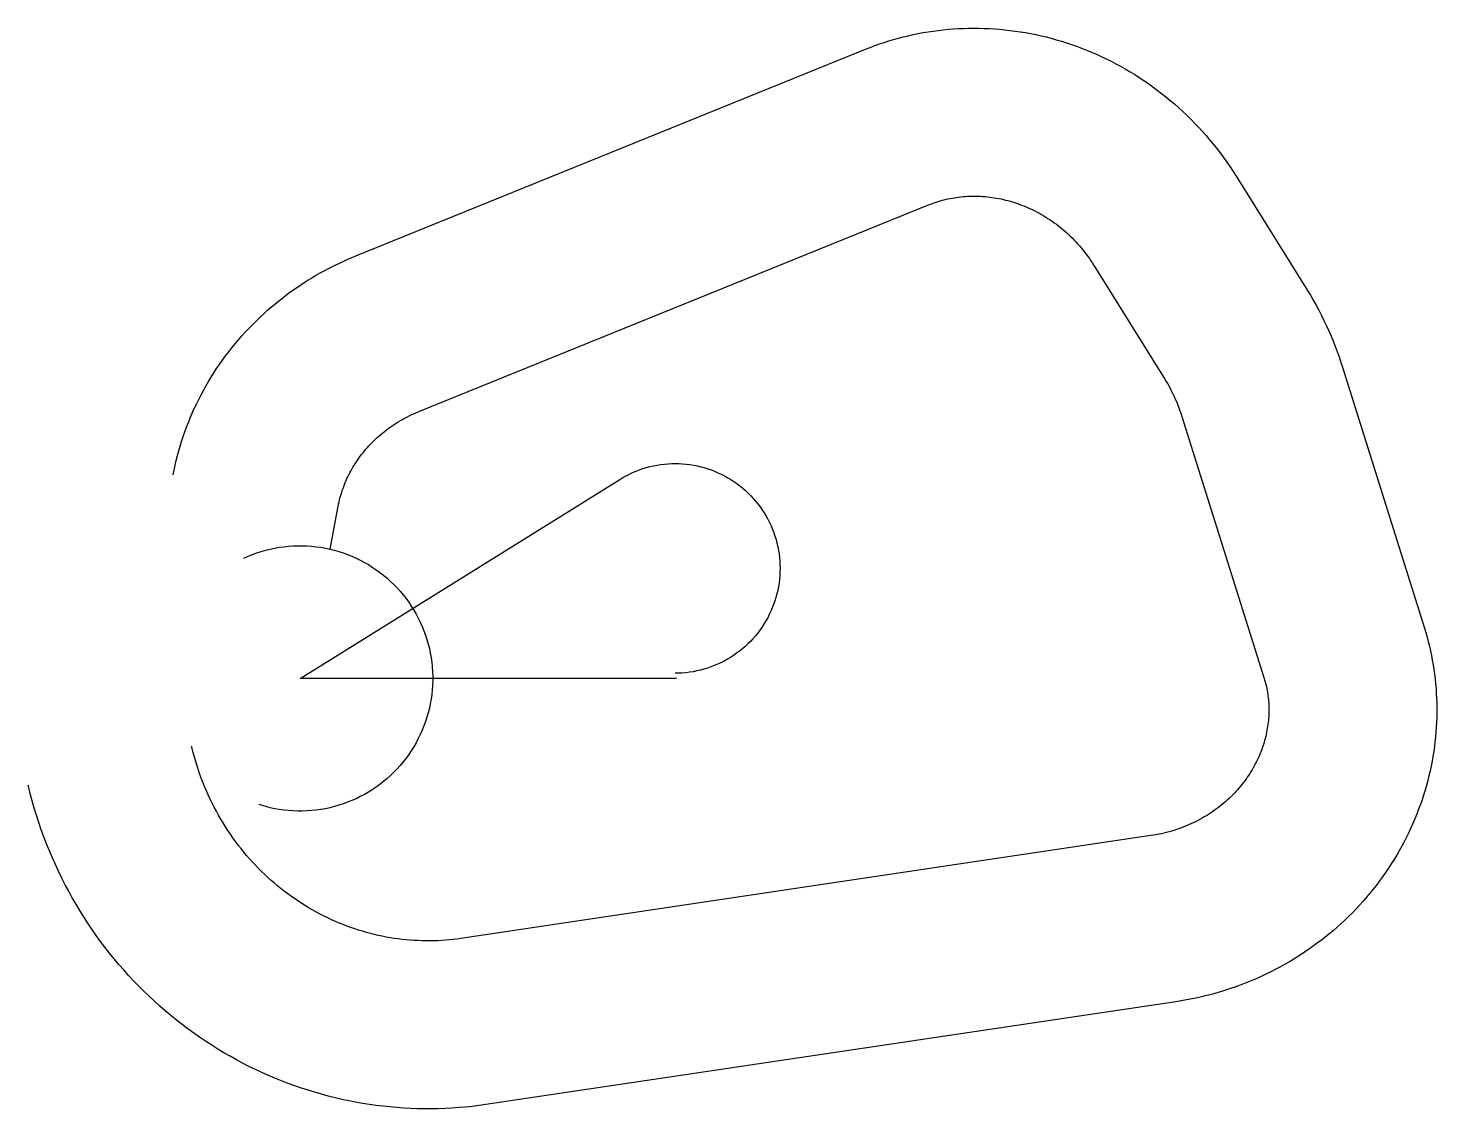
# Model space of a CAD drawing. Header units: metres. Extents: x -7446 to 31135, y -11789 to 17810.
import ezdxf

# ---------------------------------------------------------------- set-up
doc = ezdxf.new("R2010")
doc.units = ezdxf.units.M

msp = doc.modelspace()

# ---------------------------------------------------------------- linework, layer by layer
at = {"layer": 'Boundry', "color": 1}
for p, q in [((1525, 11573), (15487, 17234)), ((25657, 13730), (27589, 10627)), ((3254, 7310), (17215, 12971)), ((21752, 11299), (23684, 8196)), ((28541, 8552), (30794, 1378)), ((24152, 7174), (26405, 0)), ((823, 3540), (1046, 4722)), ((23305, -4307), (4408, -7123)), ((23983, -8857), (5086, -11673))]:
    msp.add_line(p, q, dxfattribs=at)
at = {"layer": 'NorminalTrack', "color": 1}
msp.add_lwpolyline([(10315, 0), (0, 0), (8756, 5452), (8756, 5452), (8842, 5503), (8930, 5551), (9019, 5597), (9110, 5639), (9203, 5678), (9296, 5714), (9391, 5746), (9487, 5775), (9584, 5801), (9682, 5824), (9780, 5843), (9879, 5858), (9979, 5870), (10078, 5879), (10179, 5884), (10279, 5885), (10379, 5884), (10479, 5878), (10579, 5869), (10678, 5857), (10777, 5841), (10876, 5822), (10974, 5799), (11070, 5773), (11166, 5743), (11261, 5711), (11354, 5675), (11447, 5635), (11537, 5593), (11627, 5547), (11714, 5498), (11800, 5447), (11884, 5392), (11966, 5334), (12046, 5274), (12124, 5210), (12199, 5145), (12273, 5076), (12343, 5005), (12412, 4932), (12477, 4856), (12540, 4778), (12600, 4698), (12658, 4616), (12712, 4531), (12764, 4445), (12812, 4358), (12858, 4268), (12900, 4177), (12939, 4085), (12975, 3991), (13007, 3896), (13036, 3800), (13062, 3704), (13084, 3606), (13103, 3507), (13119, 3408), (13131, 3309), (13140, 3209), (13145, 3109), (13146, 3009), (13144, 2908), (13139, 2808), (13130, 2708), (13118, 2609), (13102, 2510), (13082, 2412), (13060, 2314), (13034, 2217), (13004, 2121), (12971, 2027), (12935, 1933), (12896, 1841), (12853, 1750), (12808, 1661), (12759, 1573), (12707, 1487), (12653, 1403), (12595, 1321), (12534, 1241), (12471, 1164), (12405, 1088), (12337, 1015), (12266, 944), (12192, 876), (12117, 810), (12039, 747), (11958, 687), (11876, 630), (11792, 575), (11706, 524), (11618, 475), (11529, 430), (11438, 388), (11346, 349), (11252, 313), (11157, 280), (11061, 251), (10964, 225), (10867, 203), (10768, 184), (10669, 169), (10570, 157), (10470, 148), (10370, 143), (10274, 141)], dxfattribs=at)
at = {"layer": 'WindSpiral', "color": 5}
for points in [[(15487, 17234), (15613, 17283), (15740, 17331), (15868, 17377), (15997, 17420), (16127, 17461), (16258, 17500), (16390, 17537), (16523, 17571), (16657, 17604), (16791, 17634), (16926, 17661), (17062, 17687), (17199, 17710), (17336, 17730), (17474, 17749), (17612, 17765), (17751, 17778), (17891, 17789), (18030, 17798), (18171, 17804), (18311, 17808), (18452, 17810), (18593, 17809), (18735, 17805), (18876, 17799), (19018, 17791), (19160, 17780), (19301, 17766), (19443, 17750), (19585, 17732), (19727, 17711), (19868, 17687), (20010, 17661), (20151, 17633), (20292, 17601), (20432, 17568), (20573, 17532), (20712, 17493), (20852, 17452), (20991, 17408), (21129, 17362), (21267, 17314), (21404, 17263), (21541, 17209), (21677, 17153), (21812, 17094), (21946, 17034), (22079, 16970), (22212, 16904), (22343, 16836), (22474, 16765), (22603, 16692), (22732, 16617), (22859, 16539), (22986, 16459), (23111, 16376), (23234, 16291), (23357, 16204), (23478, 16115), (23598, 16023), (23716, 15929), (23833, 15833), (23948, 15735), (24062, 15634), (24175, 15531), (24285, 15427), (24394, 15320), (24502, 15211), (24607, 15100), (24711, 14987), (24813, 14872), (24913, 14755), (25012, 14636), (25108, 14515), (25202, 14392), (25295, 14268), (25385, 14142), (25473, 14013), (25559, 13884), (25643, 13752), (25657, 13730)], [(17215, 12971), (17267, 12991), (17319, 13010), (17371, 13029), (17424, 13047), (17477, 13064), (17532, 13080), (17586, 13095), (17641, 13109), (17697, 13123), (17753, 13135), (17809, 13147), (17866, 13158), (17924, 13167), (17982, 13176), (18040, 13184), (18099, 13190), (18158, 13196), (18217, 13201), (18277, 13205), (18337, 13207), (18397, 13209), (18458, 13210), (18519, 13209), (18580, 13208), (18641, 13205), (18703, 13201), (18764, 13197), (18826, 13191), (18888, 13184), (18950, 13176), (19013, 13166), (19075, 13156), (19138, 13144), (19200, 13132), (19263, 13118), (19325, 13103), (19388, 13087), (19450, 13070), (19512, 13051), (19575, 13032), (19637, 13011), (19699, 12989), (19761, 12966), (19823, 12942), (19884, 12916), (19946, 12890), (20007, 12862), (20068, 12833), (20128, 12803), (20189, 12772), (20249, 12739), (20308, 12706), (20368, 12671), (20426, 12635), (20485, 12598), (20543, 12559), (20601, 12520), (20658, 12479), (20714, 12438), (20770, 12395), (20826, 12351), (20881, 12306), (20935, 12259), (20989, 12212), (21042, 12163), (21094, 12114), (21146, 12063), (21197, 12011), (21247, 11958), (21296, 11905), (21345, 11850), (21393, 11794), (21440, 11737), (21487, 11679), (21532, 11620), (21577, 11559), (21620, 11498), (21663, 11436), (21705, 11374), (21745, 11310), (21752, 11299)], [(-3475, 5573), (-3449, 5706), (-3420, 5838), (-3389, 5970), (-3356, 6101), (-3321, 6232), (-3283, 6363), (-3242, 6493), (-3200, 6623), (-3155, 6752), (-3108, 6881), (-3058, 7009), (-3006, 7137), (-2952, 7264), (-2895, 7390), (-2836, 7515), (-2775, 7640), (-2712, 7764), (-2646, 7886), (-2578, 8008), (-2508, 8129), (-2435, 8249), (-2360, 8368), (-2284, 8485), (-2204, 8602), (-2123, 8717), (-2040, 8832), (-1954, 8944), (-1866, 9056), (-1777, 9166), (-1685, 9275), (-1591, 9382), (-1495, 9488), (-1397, 9593), (-1297, 9696), (-1195, 9797), (-1091, 9897), (-985, 9995), (-878, 10091), (-768, 10186), (-657, 10279), (-544, 10370), (-429, 10459), (-312, 10547), (-194, 10632), (-73, 10716), (48, 10798), (172, 10877), (297, 10955), (423, 11031), (551, 11104), (681, 11175), (812, 11245), (945, 11312), (1078, 11376), (1214, 11439), (1350, 11499), (1488, 11557), (1525, 11573)], [(27589, 10627), (27671, 10494), (27750, 10358), (27827, 10222), (27902, 10083), (27974, 9944), (28044, 9802), (28112, 9660), (28178, 9516), (28241, 9370), (28301, 9223), (28359, 9075), (28415, 8926), (28468, 8776), (28518, 8624), (28541, 8552)], [(23684, 8196), (23724, 8131), (23763, 8065), (23800, 7998), (23837, 7931), (23872, 7862), (23907, 7793), (23940, 7723), (23972, 7652), (24003, 7580), (24033, 7507), (24062, 7434), (24089, 7360), (24116, 7285), (24141, 7210), (24152, 7174)], [(1046, 4722), (1057, 4776), (1068, 4829), (1081, 4883), (1094, 4937), (1109, 4990), (1124, 5044), (1141, 5098), (1158, 5151), (1177, 5205), (1197, 5258), (1217, 5311), (1239, 5365), (1262, 5418), (1285, 5471), (1310, 5523), (1336, 5576), (1363, 5628), (1391, 5680), (1419, 5732), (1449, 5783), (1480, 5834), (1512, 5885), (1545, 5936), (1579, 5986), (1614, 6036), (1650, 6085), (1687, 6134), (1725, 6182), (1765, 6230), (1805, 6278), (1846, 6325), (1888, 6371), (1931, 6417), (1975, 6462), (2020, 6507), (2066, 6551), (2113, 6595), (2161, 6638), (2209, 6680), (2259, 6721), (2310, 6762), (2361, 6802), (2414, 6841), (2467, 6880), (2521, 6918), (2576, 6955), (2632, 6991), (2689, 7026), (2747, 7061), (2805, 7094), (2865, 7127), (2925, 7158), (2985, 7189), (3047, 7219), (3109, 7248), (3173, 7276), (3236, 7303), (3254, 7310)], [(-1536, 3294), (-1420, 3346), (-1303, 3393), (-1183, 3437), (-1063, 3476), (-941, 3511), (-818, 3542), (-694, 3568), (-569, 3590), (-443, 3608), (-317, 3621), (-190, 3630), (-63, 3634), (63, 3634), (190, 3630), (317, 3621), (443, 3608), (569, 3590), (694, 3568), (818, 3542), (941, 3511), (1063, 3476), (1183, 3437), (1303, 3393), (1420, 3346), (1536, 3294), (1650, 3239), (1762, 3179), (1872, 3116), (1980, 3048), (2085, 2977), (2188, 2903), (2287, 2825), (2385, 2743), (2479, 2658), (2570, 2570), (2658, 2479), (2743, 2385), (2825, 2287), (2903, 2188), (2977, 2085), (3048, 1980), (3116, 1872), (3179, 1762), (3239, 1650), (3294, 1536), (3346, 1420), (3393, 1303), (3437, 1183), (3476, 1063), (3511, 941), (3542, 818), (3568, 694), (3590, 569), (3608, 443), (3621, 317), (3630, 190), (3634, 63), (3634, -63), (3630, -190), (3621, -317), (3608, -443), (3590, -569), (3568, -694), (3542, -818), (3511, -941), (3476, -1063), (3437, -1183), (3393, -1303), (3346, -1420), (3294, -1536), (3239, -1650), (3179, -1762), (3116, -1872), (3048, -1980), (2977, -2085), (2903, -2188), (2825, -2287), (2743, -2385), (2658, -2479), (2570, -2570), (2479, -2658), (2385, -2743), (2287, -2825), (2188, -2903), (2085, -2977), (1980, -3048), (1872, -3116), (1762, -3179), (1650, -3239), (1536, -3294), (1420, -3346), (1303, -3393), (1183, -3437), (1063, -3476), (941, -3511), (818, -3542), (694, -3568), (569, -3590), (443, -3608), (317, -3621), (190, -3630), (63, -3634), (-63, -3634), (-190, -3630), (-317, -3621), (-443, -3608), (-569, -3590), (-694, -3568), (-818, -3542), (-941, -3511), (-1063, -3476), (-1123, -3457)], [(30794, 1378), (30831, 1255), (30866, 1132), (30899, 1007), (30931, 882), (30959, 756), (30986, 629), (31011, 502), (31033, 374), (31054, 245), (31072, 116), (31087, -14), (31101, -145), (31112, -276), (31121, -407), (31128, -539), (31132, -671), (31135, -803), (31134, -936), (31132, -1069), (31127, -1202), (31120, -1335), (31110, -1469), (31099, -1602), (31084, -1736), (31068, -1869), (31049, -2003), (31028, -2136), (31004, -2269), (30978, -2402), (30950, -2535), (30919, -2668), (30886, -2800), (30850, -2932), (30812, -3063), (30772, -3194), (30729, -3325), (30684, -3455), (30637, -3585), (30587, -3714), (30535, -3842), (30481, -3970), (30424, -4097), (30365, -4223), (30304, -4348), (30240, -4472), (30175, -4596), (30106, -4719), (30036, -4840), (29963, -4961), (29888, -5080), (29811, -5199), (29732, -5316), (29650, -5432), (29567, -5547), (29481, -5661), (29393, -5773), (29303, -5884), (29211, -5994), (29117, -6102), (29020, -6209), (28922, -6314), (28822, -6417), (28719, -6519), (28615, -6620), (28509, -6719), (28401, -6816), (28291, -6911), (28179, -7005), (28065, -7096), (27950, -7186), (27833, -7274), (27714, -7361), (27593, -7445), (27471, -7527), (27347, -7607), (27222, -7686), (27095, -7762), (26966, -7836), (26836, -7908), (26704, -7977), (26571, -8045), (26437, -8110), (26301, -8174), (26164, -8234), (26026, -8293), (25886, -8349), (25745, -8403), (25603, -8455), (25460, -8504), (25316, -8550), (25171, -8595), (25024, -8636), (24877, -8676), (24729, -8712), (24580, -8746), (24430, -8778), (24279, -8807), (24128, -8834), (23983, -8857)], [(26405, 0), (26419, -46), (26432, -92), (26445, -139), (26456, -186), (26467, -234), (26477, -282), (26487, -331), (26495, -380), (26503, -429), (26510, -479), (26516, -530), (26522, -580), (26526, -631), (26529, -682), (26532, -734), (26534, -786), (26535, -838), (26535, -890), (26534, -943), (26532, -996), (26529, -1049), (26525, -1102), (26520, -1156), (26515, -1209), (26508, -1263), (26500, -1317), (26492, -1371), (26482, -1425), (26471, -1480), (26460, -1534), (26447, -1588), (26434, -1643), (26419, -1697), (26403, -1752), (26387, -1806), (26369, -1860), (26350, -1915), (26330, -1969), (26310, -2023), (26288, -2077), (26265, -2130), (26241, -2184), (26216, -2237), (26190, -2291), (26163, -2344), (26135, -2396), (26105, -2449), (26075, -2501), (26044, -2553), (26012, -2604), (25978, -2656), (25944, -2706), (25909, -2757), (25872, -2807), (25835, -2856), (25796, -2905), (25757, -2954), (25716, -3002), (25675, -3050), (25632, -3097), (25589, -3143), (25544, -3189), (25499, -3235), (25453, -3279), (25405, -3323), (25357, -3367), (25308, -3410), (25257, -3452), (25206, -3493), (25154, -3534), (25101, -3573), (25047, -3613), (24992, -3651), (24937, -3688), (24880, -3725), (24823, -3761), (24765, -3795), (24706, -3829), (24646, -3863), (24585, -3895), (24524, -3926), (24461, -3956), (24398, -3985), (24335, -4014), (24270, -4041), (24205, -4067), (24139, -4092), (24073, -4117), (24006, -4140), (23938, -4162), (23869, -4182), (23800, -4202), (23731, -4221), (23660, -4238), (23590, -4254), (23518, -4269), (23447, -4283), (23374, -4296), (23305, -4307)], [(4408, -7123), (4303, -7138), (4198, -7150), (4092, -7162), (3986, -7171), (3879, -7178), (3772, -7184), (3665, -7187), (3557, -7189), (3449, -7189), (3341, -7187), (3233, -7183), (3124, -7178), (3015, -7170), (2906, -7160), (2798, -7149), (2689, -7136), (2580, -7120), (2471, -7103), (2362, -7084), (2253, -7062), (2144, -7039), (2036, -7014), (1928, -6987), (1820, -6958), (1712, -6927), (1604, -6894), (1497, -6859), (1390, -6823), (1284, -6784), (1178, -6743), (1073, -6701), (968, -6656), (864, -6609), (760, -6561), (657, -6511), (554, -6458), (452, -6404), (351, -6348), (251, -6290), (152, -6230), (53, -6169), (-45, -6105), (-141, -6040), (-237, -5973), (-332, -5904), (-426, -5833), (-519, -5760), (-611, -5686), (-702, -5610), (-791, -5532), (-879, -5452), (-967, -5371), (-1053, -5288), (-1137, -5203), (-1220, -5117), (-1302, -5029), (-1383, -4939), (-1462, -4848), (-1540, -4755), (-1616, -4661), (-1691, -4565), (-1764, -4468), (-1836, -4369), (-1906, -4269), (-1975, -4167), (-2042, -4064), (-2107, -3959), (-2170, -3854), (-2232, -3746), (-2292, -3638), (-2350, -3528), (-2407, -3417), (-2462, -3305), (-2514, -3192), (-2565, -3078), (-2614, -2962), (-2661, -2845), (-2706, -2728), (-2750, -2609), (-2791, -2489), (-2830, -2369), (-2867, -2247), (-2902, -2125), (-2935, -2002), (-2966, -1877), (-2970, -1860)], [(5086, -11673), (4902, -11698), (4717, -11721), (4531, -11741), (4345, -11757), (4158, -11770), (3971, -11779), (3783, -11786), (3595, -11789), (3407, -11789), (3219, -11786), (3030, -11779), (2841, -11769), (2652, -11756), (2464, -11739), (2275, -11719), (2086, -11696), (1898, -11669), (1710, -11640), (1522, -11606), (1334, -11570), (1147, -11530), (960, -11487), (774, -11440), (588, -11390), (403, -11337), (219, -11281), (36, -11221), (-147, -11158), (-329, -11092), (-510, -11022), (-689, -10950), (-868, -10874), (-1046, -10795), (-1222, -10712), (-1398, -10627), (-1572, -10538), (-1744, -10446), (-1915, -10351), (-2085, -10253), (-2253, -10152), (-2420, -10047), (-2585, -9940), (-2749, -9830), (-2910, -9716), (-3070, -9600), (-3228, -9481), (-3384, -9359), (-3538, -9234), (-3691, -9106), (-3841, -8976), (-3989, -8842), (-4134, -8706), (-4278, -8567), (-4419, -8426), (-4559, -8282), (-4695, -8135), (-4830, -7986), (-4961, -7834), (-5091, -7680), (-5218, -7523), (-5342, -7364), (-5463, -7202), (-5582, -7038), (-5698, -6872), (-5812, -6704), (-5922, -6534), (-6030, -6361), (-6135, -6187), (-6237, -6010), (-6336, -5831), (-6432, -5651), (-6524, -5468), (-6614, -5284), (-6701, -5098), (-6784, -4910), (-6865, -4721), (-6942, -4530), (-7016, -4337), (-7086, -4143), (-7154, -3947), (-7217, -3750), (-7278, -3552), (-7335, -3352), (-7389, -3151), (-7439, -2949), (-7446, -2922)]]:
    msp.add_lwpolyline(points, dxfattribs=at)

doc.saveas('drawing.dxf')
